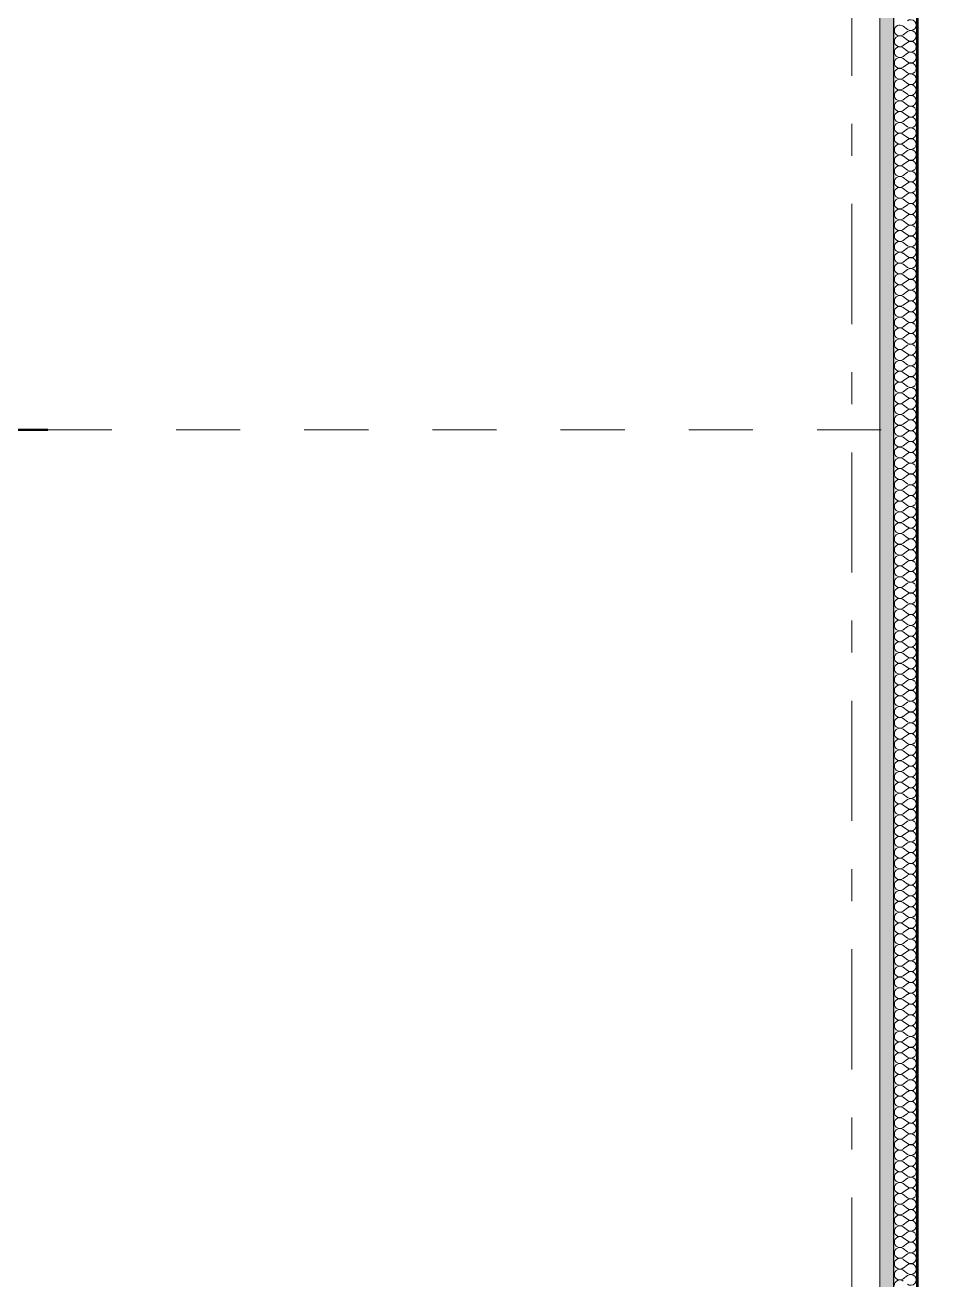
# Model space of a CAD drawing. Header units: millimetres. Extents: x -46868 to 156519, y -87156 to 18123.
# Drawn here: x 120285 to 122275, y -80477 to -77715 of the extents above; entities that cross this region are included whole.
import ezdxf
from ezdxf.enums import TextEntityAlignment as Align

# ---------------------------------------------------------------- set-up
doc = ezdxf.new("R2010")
doc.units = ezdxf.units.MM
doc.header["$MEASUREMENT"] = 0
for name, pattern in [('Dashed', [2822.222233, 1411.111116, -1411.111116]), ('Double Dashed', [546.805537, 264.583325, -105.833328, 70.555556, -105.833328]), ('Wipeout_Contour', [1000, 0, -1000])]:
    doc.linetypes.add(name, pattern=pattern)
for name, color, linetype, lineweight, true_color in [('0_Pen_No__105', 7, 'Continuous', 15, 0xa6a6a6), ('0_Pen_No__25', 7, 'Continuous', 50, 0x2a2a2a), ('New_A-15-MG_Structural_Grid_Phase_2_Pen_No__222', 7, 'Continuous', 13, 0x65af33), ('New_A-25-M_Wall_Int_Pen_No__107', 7, 'Continuous', 15, 0xa6a6a6), ('New_A-25-M_Wall_Int_Pen_No__81', 7, 'Continuous', 20, 0x6a6a6a)]:
    doc.layers.add(name, color=color, linetype=linetype, lineweight=lineweight, true_color=true_color)
doc.layers.add('New_A-15-MG_Structural_Grid_Phase_2', color=7, linetype='Continuous')
doc.layers.add('New_A-25-M_Wall_Int', color=7, linetype='Continuous')
for name, color, linetype, lineweight in [('New_A-25-M_Wall_Int_Pen_No__1', 7, 'Continuous', 13), ('New_A-25-M_Wall_Int_Pen_No__150', 7, 'Continuous', 0), ('New_A-25-M_Wall_Int_Pen_No__87', 8, 'Continuous', 20)]:
    doc.layers.add(name, color=color, linetype=linetype, lineweight=lineweight)
doc.styles.add('GENERATED_STYLE_1', font='')
doc.styles.get('GENERATED_STYLE_1').set_extended_font_data('Swis721 BT')

# ---------------------------------------------------------------- blocks, each defined once
blk = doc.blocks.new('*X29', base_point=(84174.4, -82656))
at = {"layer": 'New_A-25-M_Wall_Int_Pen_No__150', "linetype": 'Continuous'}
for p, q in [((122227.2, -77724.6), (122217.7, -77717.5)), ((122227.2, -77729.4), (122217.7, -77736.5)), ((122227.2, -77748.4), (122217.7, -77741.3)), ((122227.2, -77753.2), (122217.7, -77760.3)), ((122227.2, -77772.3), (122217.7, -77765.1)), ((122227.2, -77777), (122217.7, -77784.2)), ((122227.2, -77796.1), (122217.7, -77788.9)), ((122227.2, -77800.8), (122217.7, -77808)), ((122227.2, -77819.9), (122217.7, -77812.7)), ((122227.2, -77824.6), (122217.7, -77831.8)), ((122227.2, -77843.7), (122217.7, -77836.5)), ((122227.2, -77848.5), (122217.7, -77855.6)), ((122227.2, -77867.5), (122217.7, -77860.4)), ((122227.2, -77872.3), (122217.7, -77879.4)), ((122227.2, -77891.3), (122217.7, -77884.2)), ((122227.2, -77896.1), (122217.7, -77903.2)), ((122227.2, -77915.1), (122217.7, -77908)), ((122227.2, -77919.9), (122217.7, -77927)), ((122227.2, -77938.9), (122217.7, -77931.8)), ((122227.2, -77943.7), (122217.7, -77950.8)), ((122227.2, -77962.7), (122217.7, -77955.6)), ((122227.2, -77967.5), (122217.7, -77974.7)), ((122227.2, -77986.6), (122217.7, -77979.4)), ((122227.2, -77991.3), (122217.7, -77998.5)), ((122227.2, -78010.4), (122217.7, -78003.2)), ((122227.2, -78015.1), (122217.7, -78022.3)), ((122227.2, -78034.2), (122217.7, -78027)), ((122227.2, -78038.9), (122217.7, -78046.1)), ((122227.2, -78058), (122217.7, -78050.9)), ((122227.2, -78062.8), (122217.7, -78069.9)), ((122227.2, -78081.8), (122217.7, -78074.7)), ((122227.2, -78086.6), (122217.7, -78093.7)), ((122227.2, -78105.6), (122217.7, -78098.5)), ((122227.2, -78110.4), (122217.7, -78117.5)), ((122227.2, -78129.4), (122217.7, -78122.3)), ((122227.2, -78134.2), (122217.7, -78141.3)), ((122227.2, -78153.2), (122217.7, -78146.1)), ((122227.2, -78158), (122217.7, -78165.1)), ((122227.2, -78177.1), (122217.7, -78169.9)), ((122227.2, -78181.8), (122217.7, -78189)), ((122227.2, -78200.9), (122217.7, -78193.7)), ((122227.2, -78205.6), (122217.7, -78212.8)), ((122227.2, -78224.7), (122217.7, -78217.5)), ((122227.2, -78229.4), (122217.7, -78236.6)), ((122227.2, -78248.5), (122217.7, -78241.3)), ((122227.2, -78253.3), (122217.7, -78260.4)), ((122227.2, -78272.3), (122217.7, -78265.2)), ((122227.2, -78277.1), (122217.7, -78284.2)), ((122227.2, -78296.1), (122217.7, -78289)), ((122227.2, -78300.9), (122217.7, -78308)), ((122227.2, -78319.9), (122217.7, -78312.8)), ((122227.2, -78324.7), (122217.7, -78331.8)), ((122227.2, -78343.7), (122217.7, -78336.6)), ((122227.2, -78348.5), (122217.7, -78355.6)), ((122227.2, -78367.5), (122217.7, -78360.4)), ((122227.2, -78372.3), (122217.7, -78379.5)), ((122227.2, -78391.4), (122217.7, -78384.2)), ((122227.2, -78396.1), (122217.7, -78403.3)), ((122227.2, -78415.2), (122217.7, -78408)), ((122227.2, -78419.9), (122217.7, -78427.1)), ((122227.2, -78439), (122217.7, -78431.8)), ((122227.2, -78443.7), (122217.7, -78450.9)), ((122227.2, -78462.8), (122217.7, -78455.6)), ((122227.2, -78467.6), (122217.7, -78474.7)), ((122227.2, -78486.6), (122217.7, -78479.5)), ((122227.2, -78491.4), (122217.7, -78498.5)), ((122227.2, -78510.4), (122217.7, -78503.3)), ((122227.2, -78515.2), (122217.7, -78522.3)), ((122227.2, -78534.2), (122217.7, -78527.1)), ((122227.2, -78539), (122217.7, -78546.1)), ((122227.2, -78558), (122217.7, -78550.9)), ((122227.2, -78562.8), (122217.7, -78569.9)), ((122227.2, -78581.9), (122217.7, -78574.7)), ((122227.2, -78586.6), (122217.7, -78593.8)), ((122227.2, -78605.7), (122217.7, -78598.5)), ((122227.2, -78610.4), (122217.7, -78617.6)), ((122227.2, -78629.5), (122217.7, -78622.3)), ((122227.2, -78634.2), (122217.7, -78641.4)), ((122227.2, -78653.3), (122217.7, -78646.1)), ((122227.2, -78658), (122217.7, -78665.2)), ((122227.2, -78677.1), (122217.7, -78670)), ((122227.2, -78681.9), (122217.7, -78689)), ((122227.2, -78700.9), (122217.7, -78693.8)), ((122227.2, -78705.7), (122217.7, -78712.8)), ((122227.2, -78724.7), (122217.7, -78717.6)), ((122227.2, -78729.5), (122217.7, -78736.6)), ((122227.2, -78748.5), (122217.7, -78741.4)), ((122227.2, -78753.3), (122217.7, -78760.4)), ((122227.2, -78772.3), (122217.7, -78765.2)), ((122227.2, -78777.1), (122217.7, -78784.3)), ((122227.2, -78796.2), (122217.7, -78789)), ((122227.2, -78800.9), (122217.7, -78808.1)), ((122227.2, -78820), (122217.7, -78812.8)), ((122227.2, -78824.7), (122217.7, -78831.9)), ((122227.2, -78843.8), (122217.7, -78836.6)), ((122227.2, -78848.5), (122217.7, -78855.7)), ((122227.2, -78867.6), (122217.7, -78860.4)), ((122227.2, -78872.4), (122217.7, -78879.5)), ((122227.2, -78891.4), (122217.7, -78884.3)), ((122227.2, -78896.2), (122217.7, -78903.3)), ((122227.2, -78915.2), (122217.7, -78908.1)), ((122227.2, -78920), (122217.7, -78927.1)), ((122227.2, -78939), (122217.7, -78931.9)), ((122227.2, -78943.8), (122217.7, -78950.9)), ((122227.2, -78962.8), (122217.7, -78955.7)), ((122227.2, -78967.6), (122217.7, -78974.7)), ((122227.2, -78986.7), (122217.7, -78979.5)), ((122227.2, -78991.4), (122217.7, -78998.6)), ((122227.2, -79010.5), (122217.7, -79003.3)), ((122227.2, -79015.2), (122217.7, -79022.4)), ((122227.2, -79034.3), (122217.7, -79027.1)), ((122227.2, -79039), (122217.7, -79046.2)), ((122227.2, -79058.1), (122217.7, -79050.9)), ((122227.2, -79062.8), (122217.7, -79070)), ((122227.2, -79081.9), (122217.7, -79074.8)), ((122227.2, -79086.7), (122217.7, -79093.8)), ((122227.2, -79105.7), (122217.7, -79098.6)), ((122227.2, -79110.5), (122217.7, -79117.6)), ((122227.2, -79129.5), (122217.7, -79122.4)), ((122227.2, -79134.3), (122217.7, -79141.4)), ((122227.2, -79153.3), (122217.7, -79146.2)), ((122227.2, -79158.1), (122217.7, -79165.2)), ((122227.2, -79177.1), (122217.7, -79170)), ((122227.2, -79181.9), (122217.7, -79189.1)), ((122227.2, -79201), (122217.7, -79193.8)), ((122227.2, -79205.7), (122217.7, -79212.9)), ((122227.2, -79224.8), (122217.7, -79217.6)), ((122227.2, -79229.5), (122217.7, -79236.7)), ((122227.2, -79248.6), (122217.7, -79241.4)), ((122227.2, -79253.3), (122217.7, -79260.5)), ((122227.2, -79272.4), (122217.7, -79265.2)), ((122227.2, -79277.2), (122217.7, -79284.3)), ((122227.2, -79296.2), (122217.7, -79289.1)), ((122227.2, -79301), (122217.7, -79308.1)), ((122227.2, -79320), (122217.7, -79312.9)), ((122227.2, -79324.8), (122217.7, -79331.9)), ((122227.2, -79343.8), (122217.7, -79336.7)), ((122227.2, -79348.6), (122217.7, -79355.7)), ((122227.2, -79367.6), (122217.7, -79360.5)), ((122227.2, -79372.4), (122217.7, -79379.5)), ((122227.2, -79391.5), (122217.7, -79384.3)), ((122227.2, -79396.2), (122217.7, -79403.4)), ((122227.2, -79415.3), (122217.7, -79408.1)), ((122227.2, -79420), (122217.7, -79427.2)), ((122227.2, -79439.1), (122217.7, -79431.9)), ((122227.2, -79443.8), (122217.7, -79451)), ((122227.2, -79462.9), (122217.7, -79455.7)), ((122227.2, -79467.6), (122217.7, -79474.8)), ((122227.2, -79486.7), (122217.7, -79479.6)), ((122227.2, -79491.5), (122217.7, -79498.6)), ((122227.2, -79510.5), (122217.7, -79503.4)), ((122227.2, -79515.3), (122217.7, -79522.4)), ((122227.2, -79534.3), (122217.7, -79527.2)), ((122227.2, -79539.1), (122217.7, -79546.2)), ((122227.2, -79558.1), (122217.7, -79551)), ((122227.2, -79562.9), (122217.7, -79570)), ((122227.2, -79581.9), (122217.7, -79574.8)), ((122227.2, -79586.7), (122217.7, -79593.9)), ((122227.2, -79605.8), (122217.7, -79598.6)), ((122227.2, -79610.5), (122217.7, -79617.7)), ((122227.2, -79629.6), (122217.7, -79622.4)), ((122227.2, -79634.3), (122217.7, -79641.5)), ((122227.2, -79653.4), (122217.7, -79646.2)), ((122227.2, -79658.1), (122217.7, -79665.3)), ((122227.2, -79677.2), (122217.7, -79670)), ((122227.2, -79682), (122217.7, -79689.1)), ((122227.2, -79701), (122217.7, -79693.9)), ((122227.2, -79705.8), (122217.7, -79712.9)), ((122227.2, -79724.8), (122217.7, -79717.7)), ((122227.2, -79729.6), (122217.7, -79736.7)), ((122227.2, -79748.6), (122217.7, -79741.5)), ((122227.2, -79753.4), (122217.7, -79760.5)), ((122227.2, -79772.4), (122217.7, -79765.3)), ((122227.2, -79777.2), (122217.7, -79784.3)), ((122227.2, -79796.2), (122217.7, -79789.1)), ((122227.2, -79801), (122217.7, -79808.2)), ((122227.2, -79820.1), (122217.7, -79812.9)), ((122227.2, -79824.8), (122217.7, -79832)), ((122227.2, -79843.9), (122217.7, -79836.7)), ((122227.2, -79848.6), (122217.7, -79855.8)), ((122227.2, -79867.7), (122217.7, -79860.5)), ((122227.2, -79872.4), (122217.7, -79879.6)), ((122227.2, -79891.5), (122217.7, -79884.4)), ((122227.2, -79896.3), (122217.7, -79903.4)), ((122227.2, -79915.3), (122217.7, -79908.2)), ((122227.2, -79920.1), (122217.7, -79927.2)), ((122227.2, -79939.1), (122217.7, -79932)), ((122227.2, -79943.9), (122217.7, -79951)), ((122227.2, -79962.9), (122217.7, -79955.8)), ((122227.2, -79967.7), (122217.7, -79974.8)), ((122227.2, -79986.7), (122217.7, -79979.6)), ((122227.2, -79991.5), (122217.7, -79998.6)), ((122227.2, -80010.6), (122217.7, -80003.4)), ((122227.2, -80015.3), (122217.7, -80022.5)), ((122227.2, -80034.4), (122217.7, -80027.2)), ((122227.2, -80039.1), (122217.7, -80046.3)), ((122227.2, -80058.2), (122217.7, -80051)), ((122227.2, -80062.9), (122217.7, -80070.1)), ((122227.2, -80082), (122217.7, -80074.8)), ((122227.2, -80086.8), (122217.7, -80093.9)), ((122227.2, -80105.8), (122217.7, -80098.7)), ((122227.2, -80110.6), (122217.7, -80117.7)), ((122227.2, -80129.6), (122217.7, -80122.5)), ((122227.2, -80134.4), (122217.7, -80141.5)), ((122227.2, -80153.4), (122217.7, -80146.3)), ((122227.2, -80158.2), (122217.7, -80165.3)), ((122227.2, -80177.2), (122217.7, -80170.1)), ((122227.2, -80182), (122217.7, -80189.1)), ((122227.2, -80201), (122217.7, -80193.9)), ((122227.2, -80205.8), (122217.7, -80213)), ((122227.2, -80224.9), (122217.7, -80217.7)), ((122227.2, -80229.6), (122217.7, -80236.8)), ((122227.2, -80248.7), (122217.7, -80241.5)), ((122227.2, -80253.4), (122217.7, -80260.6)), ((122227.2, -80272.5), (122217.7, -80265.3)), ((122227.2, -80277.2), (122217.7, -80284.4)), ((122227.2, -80296.3), (122217.7, -80289.2)), ((122227.2, -80301.1), (122217.7, -80308.2)), ((122227.2, -80320.1), (122217.7, -80313)), ((122227.2, -80324.9), (122217.7, -80332)), ((122227.2, -80343.9), (122217.7, -80336.8)), ((122227.2, -80348.7), (122217.7, -80355.8)), ((122227.2, -80367.7), (122217.7, -80360.6)), ((122227.2, -80372.5), (122217.7, -80379.6)), ((122227.2, -80391.5), (122217.7, -80384.4)), ((122227.2, -80396.3), (122217.7, -80403.4)), ((122227.2, -80415.4), (122217.7, -80408.2)), ((122227.2, -80420.1), (122217.7, -80427.3)), ((122227.2, -80439.2), (122217.7, -80432)), ((122227.2, -80443.9), (122217.7, -80451.1)), ((122227.2, -80463), (122217.7, -80455.8)), ((122227.2, -80467.7), (122217.7, -80474.9))]:
    blk.add_line(p, q, dxfattribs=at)
for centre, start, end in [((122210.5, -77727), 53.1301, 180), ((122210.5, -77727), 180, 306.8699), ((122234.4, -77715.1), 233.1301, 126.8699), ((122234.4, -77738.9), 233.1301, 126.8699), ((122210.5, -77750.8), 53.1301, 180), ((122210.5, -77750.8), 180, 306.8699), ((122234.4, -77762.7), 233.1301, 126.8699), ((122210.5, -77774.6), 53.1301, 180), ((122210.5, -77774.6), 180, 306.8699), ((122234.4, -77786.5), 233.1301, 126.8699), ((122210.5, -77798.4), 53.1301, 180), ((122210.5, -77798.4), 180, 306.8699), ((122234.4, -77810.4), 233.1301, 126.8699), ((122210.5, -77822.3), 53.1301, 180), ((122210.5, -77822.3), 180, 306.8699), ((122210.5, -77846.1), 53.1301, 180), ((122234.4, -77834.2), 233.1301, 126.8699), ((122210.5, -77846.1), 180, 306.8699), ((122210.5, -77869.9), 53.1301, 180), ((122234.4, -77858), 233.1301, 126.8699), ((122210.5, -77869.9), 180, 306.8699), ((122210.5, -77893.7), 53.1301, 180), ((122234.4, -77881.8), 233.1301, 126.8699), ((122210.5, -77893.7), 180, 306.8699), ((122210.5, -77917.5), 53.1301, 180), ((122210.5, -77917.5), 180, 306.8699), ((122234.4, -77905.6), 233.1301, 126.8699), ((122234.4, -77929.4), 233.1301, 126.8699), ((122210.5, -77941.3), 53.1301, 180), ((122210.5, -77941.3), 180, 306.8699), ((122234.4, -77953.2), 233.1301, 126.8699), ((122210.5, -77965.1), 53.1301, 180), ((122210.5, -77965.1), 180, 306.8699), ((122234.4, -77977), 233.1301, 126.8699), ((122210.5, -77988.9), 53.1301, 180), ((122210.5, -77988.9), 180, 306.8699), ((122210.5, -78012.8), 53.1301, 180), ((122234.4, -78000.8), 233.1301, 126.8699), ((122210.5, -78012.8), 180, 306.8699), ((122210.5, -78036.6), 53.1301, 180), ((122234.4, -78024.7), 233.1301, 126.8699), ((122210.5, -78036.6), 180, 306.8699), ((122210.5, -78060.4), 53.1301, 180), ((122234.4, -78048.5), 233.1301, 126.8699), ((122210.5, -78060.4), 180, 306.8699), ((122210.5, -78084.2), 53.1301, 180), ((122210.5, -78084.2), 180, 306.8699), ((122234.4, -78072.3), 233.1301, 126.8699), ((122234.4, -78096.1), 233.1301, 126.8699), ((122210.5, -78108), 53.1301, 180), ((122210.5, -78108), 180, 306.8699), ((122234.4, -78119.9), 233.1301, 126.8699), ((122210.5, -78131.8), 53.1301, 180), ((122210.5, -78131.8), 180, 306.8699), ((122234.4, -78143.7), 233.1301, 126.8699), ((122210.5, -78155.6), 53.1301, 180), ((122210.5, -78155.6), 180, 306.8699), ((122210.5, -78179.4), 53.1301, 180), ((122234.4, -78167.5), 233.1301, 126.8699), ((122210.5, -78179.4), 180, 306.8699), ((122210.5, -78203.2), 53.1301, 180), ((122234.4, -78191.3), 233.1301, 126.8699), ((122210.5, -78203.2), 180, 306.8699), ((122210.5, -78227.1), 53.1301, 180), ((122234.4, -78215.2), 233.1301, 126.8699), ((122210.5, -78227.1), 180, 306.8699), ((122210.5, -78250.9), 53.1301, 180), ((122210.5, -78250.9), 180, 306.8699), ((122234.4, -78239), 233.1301, 126.8699), ((122234.4, -78262.8), 233.1301, 126.8699), ((122210.5, -78274.7), 53.1301, 180), ((122210.5, -78274.7), 180, 306.8699), ((122234.4, -78286.6), 233.1301, 126.8699), ((122210.5, -78298.5), 53.1301, 180), ((122210.5, -78298.5), 180, 306.8699), ((122234.4, -78310.4), 233.1301, 126.8699), ((122210.5, -78322.3), 53.1301, 180), ((122210.5, -78322.3), 180, 306.8699), ((122210.5, -78346.1), 53.1301, 180), ((122234.4, -78334.2), 233.1301, 126.8699), ((122210.5, -78346.1), 180, 306.8699), ((122210.5, -78369.9), 53.1301, 180), ((122234.4, -78358), 233.1301, 126.8699), ((122210.5, -78369.9), 180, 306.8699), ((122210.5, -78393.7), 53.1301, 180), ((122234.4, -78381.8), 233.1301, 126.8699), ((122210.5, -78393.7), 180, 306.8699), ((122210.5, -78417.6), 53.1301, 180), ((122210.5, -78417.6), 180, 306.8699), ((122234.4, -78405.6), 233.1301, 126.8699), ((122234.4, -78429.5), 233.1301, 126.8699), ((122210.5, -78441.4), 53.1301, 180), ((122210.5, -78441.4), 180, 306.8699), ((122234.4, -78453.3), 233.1301, 126.8699), ((122210.5, -78465.2), 53.1301, 180), ((122210.5, -78465.2), 180, 306.8699), ((122234.4, -78477.1), 233.1301, 126.8699), ((122210.5, -78489), 53.1301, 180), ((122210.5, -78489), 180, 306.8699), ((122234.4, -78500.9), 233.1301, 126.8699), ((122210.5, -78512.8), 53.1301, 180), ((122210.5, -78512.8), 180, 306.8699), ((122210.5, -78536.6), 53.1301, 180), ((122234.4, -78524.7), 233.1301, 126.8699), ((122210.5, -78536.6), 180, 306.8699), ((122210.5, -78560.4), 53.1301, 180), ((122234.4, -78548.5), 233.1301, 126.8699), ((122210.5, -78560.4), 180, 306.8699), ((122210.5, -78584.2), 53.1301, 180), ((122234.4, -78572.3), 233.1301, 126.8699), ((122210.5, -78584.2), 180, 306.8699), ((122210.5, -78608), 53.1301, 180), ((122210.5, -78608), 180, 306.8699), ((122234.4, -78596.1), 233.1301, 126.8699), ((122234.4, -78620), 233.1301, 126.8699), ((122210.5, -78631.9), 53.1301, 180), ((122210.5, -78631.9), 180, 306.8699), ((122234.4, -78643.8), 233.1301, 126.8699), ((122210.5, -78655.7), 53.1301, 180), ((122210.5, -78655.7), 180, 306.8699), ((122234.4, -78667.6), 233.1301, 126.8699), ((122210.5, -78679.5), 53.1301, 180), ((122210.5, -78679.5), 180, 306.8699), ((122210.5, -78703.3), 53.1301, 180), ((122234.4, -78691.4), 233.1301, 126.8699), ((122210.5, -78703.3), 180, 306.8699), ((122210.5, -78727.1), 53.1301, 180), ((122234.4, -78715.2), 233.1301, 126.8699), ((122210.5, -78727.1), 180, 306.8699), ((122210.5, -78750.9), 53.1301, 180), ((122234.4, -78739), 233.1301, 126.8699), ((122210.5, -78750.9), 180, 306.8699), ((122210.5, -78774.7), 53.1301, 180), ((122210.5, -78774.7), 180, 306.8699), ((122234.4, -78762.8), 233.1301, 126.8699), ((122234.4, -78786.6), 233.1301, 126.8699), ((122210.5, -78798.5), 53.1301, 180), ((122210.5, -78798.5), 180, 306.8699), ((122234.4, -78810.4), 233.1301, 126.8699), ((122210.5, -78822.4), 53.1301, 180), ((122210.5, -78822.4), 180, 306.8699), ((122234.4, -78834.3), 233.1301, 126.8699), ((122210.5, -78846.2), 53.1301, 180), ((122210.5, -78846.2), 180, 306.8699), ((122210.5, -78870), 53.1301, 180), ((122234.4, -78858.1), 233.1301, 126.8699), ((122210.5, -78870), 180, 306.8699), ((122210.5, -78893.8), 53.1301, 180), ((122234.4, -78881.9), 233.1301, 126.8699), ((122210.5, -78893.8), 180, 306.8699), ((122210.5, -78917.6), 53.1301, 180), ((122234.4, -78905.7), 233.1301, 126.8699), ((122210.5, -78917.6), 180, 306.8699), ((122210.5, -78941.4), 53.1301, 180), ((122210.5, -78941.4), 180, 306.8699), ((122234.4, -78929.5), 233.1301, 126.8699), ((122234.4, -78953.3), 233.1301, 126.8699), ((122210.5, -78965.2), 53.1301, 180), ((122210.5, -78965.2), 180, 306.8699), ((122234.4, -78977.1), 233.1301, 126.8699), ((122210.5, -78989), 53.1301, 180), ((122210.5, -78989), 180, 306.8699), ((122234.4, -79000.9), 233.1301, 126.8699), ((122210.5, -79012.8), 53.1301, 180), ((122210.5, -79012.8), 180, 306.8699), ((122210.5, -79036.7), 53.1301, 180), ((122234.4, -79024.7), 233.1301, 126.8699), ((122210.5, -79036.7), 180, 306.8699), ((122210.5, -79060.5), 53.1301, 180), ((122234.4, -79048.6), 233.1301, 126.8699), ((122210.5, -79060.5), 180, 306.8699), ((122210.5, -79084.3), 53.1301, 180), ((122234.4, -79072.4), 233.1301, 126.8699), ((122210.5, -79084.3), 180, 306.8699), ((122210.5, -79108.1), 53.1301, 180), ((122210.5, -79108.1), 180, 306.8699), ((122234.4, -79096.2), 233.1301, 126.8699), ((122234.4, -79120), 233.1301, 126.8699), ((122210.5, -79131.9), 53.1301, 180), ((122210.5, -79131.9), 180, 306.8699), ((122234.4, -79143.8), 233.1301, 126.8699), ((122210.5, -79155.7), 53.1301, 180), ((122210.5, -79155.7), 180, 306.8699), ((122234.4, -79167.6), 233.1301, 126.8699), ((122210.5, -79179.5), 53.1301, 180), ((122210.5, -79179.5), 180, 306.8699), ((122234.4, -79191.4), 233.1301, 126.8699), ((122210.5, -79203.3), 53.1301, 180), ((122210.5, -79203.3), 180, 306.8699), ((122210.5, -79227.1), 53.1301, 180), ((122234.4, -79215.2), 233.1301, 126.8699), ((122210.5, -79227.1), 180, 306.8699), ((122210.5, -79251), 53.1301, 180), ((122234.4, -79239.1), 233.1301, 126.8699), ((122210.5, -79251), 180, 306.8699), ((122210.5, -79274.8), 53.1301, 180), ((122234.4, -79262.9), 233.1301, 126.8699), ((122210.5, -79274.8), 180, 306.8699), ((122210.5, -79298.6), 53.1301, 180), ((122210.5, -79298.6), 180, 306.8699), ((122234.4, -79286.7), 233.1301, 126.8699), ((122234.4, -79310.5), 233.1301, 126.8699), ((122210.5, -79322.4), 53.1301, 180), ((122210.5, -79322.4), 180, 306.8699), ((122234.4, -79334.3), 233.1301, 126.8699), ((122210.5, -79346.2), 53.1301, 180), ((122210.5, -79346.2), 180, 306.8699), ((122234.4, -79358.1), 233.1301, 126.8699), ((122210.5, -79370), 53.1301, 180), ((122210.5, -79370), 180, 306.8699), ((122210.5, -79393.8), 53.1301, 180), ((122234.4, -79381.9), 233.1301, 126.8699), ((122210.5, -79393.8), 180, 306.8699), ((122210.5, -79417.6), 53.1301, 180), ((122234.4, -79405.7), 233.1301, 126.8699), ((122210.5, -79417.6), 180, 306.8699), ((122210.5, -79441.5), 53.1301, 180), ((122234.4, -79429.5), 233.1301, 126.8699), ((122210.5, -79441.5), 180, 306.8699), ((122210.5, -79465.3), 53.1301, 180), ((122210.5, -79465.3), 180, 306.8699), ((122234.4, -79453.4), 233.1301, 126.8699), ((122234.4, -79477.2), 233.1301, 126.8699), ((122210.5, -79489.1), 53.1301, 180), ((122210.5, -79489.1), 180, 306.8699), ((122234.4, -79501), 233.1301, 126.8699), ((122210.5, -79512.9), 53.1301, 180), ((122210.5, -79512.9), 180, 306.8699), ((122234.4, -79524.8), 233.1301, 126.8699), ((122210.5, -79536.7), 53.1301, 180), ((122210.5, -79536.7), 180, 306.8699), ((122210.5, -79560.5), 53.1301, 180), ((122234.4, -79548.6), 233.1301, 126.8699), ((122210.5, -79560.5), 180, 306.8699), ((122210.5, -79584.3), 53.1301, 180), ((122234.4, -79572.4), 233.1301, 126.8699), ((122210.5, -79584.3), 180, 306.8699), ((122210.5, -79608.1), 53.1301, 180), ((122234.4, -79596.2), 233.1301, 126.8699), ((122210.5, -79608.1), 180, 306.8699), ((122210.5, -79631.9), 53.1301, 180), ((122210.5, -79631.9), 180, 306.8699), ((122234.4, -79620), 233.1301, 126.8699), ((122234.4, -79643.9), 233.1301, 126.8699), ((122210.5, -79655.8), 53.1301, 180), ((122210.5, -79655.8), 180, 306.8699), ((122234.4, -79667.7), 233.1301, 126.8699), ((122210.5, -79679.6), 53.1301, 180), ((122210.5, -79679.6), 180, 306.8699), ((122234.4, -79691.5), 233.1301, 126.8699), ((122210.5, -79703.4), 53.1301, 180), ((122210.5, -79703.4), 180, 306.8699), ((122210.5, -79727.2), 53.1301, 180), ((122234.4, -79715.3), 233.1301, 126.8699), ((122210.5, -79727.2), 180, 306.8699), ((122210.5, -79751), 53.1301, 180), ((122234.4, -79739.1), 233.1301, 126.8699), ((122210.5, -79751), 180, 306.8699), ((122210.5, -79774.8), 53.1301, 180), ((122234.4, -79762.9), 233.1301, 126.8699), ((122210.5, -79774.8), 180, 306.8699), ((122210.5, -79798.6), 53.1301, 180), ((122210.5, -79798.6), 180, 306.8699), ((122234.4, -79786.7), 233.1301, 126.8699), ((122234.4, -79810.5), 233.1301, 126.8699), ((122210.5, -79822.4), 53.1301, 180), ((122210.5, -79822.4), 180, 306.8699), ((122234.4, -79834.3), 233.1301, 126.8699), ((122210.5, -79846.3), 53.1301, 180), ((122210.5, -79846.3), 180, 306.8699), ((122234.4, -79858.2), 233.1301, 126.8699), ((122210.5, -79870.1), 53.1301, 180), ((122210.5, -79870.1), 180, 306.8699), ((122234.4, -79882), 233.1301, 126.8699), ((122210.5, -79893.9), 53.1301, 180), ((122210.5, -79893.9), 180, 306.8699), ((122210.5, -79917.7), 53.1301, 180), ((122234.4, -79905.8), 233.1301, 126.8699), ((122210.5, -79917.7), 180, 306.8699), ((122210.5, -79941.5), 53.1301, 180), ((122234.4, -79929.6), 233.1301, 126.8699), ((122210.5, -79941.5), 180, 306.8699), ((122210.5, -79965.3), 53.1301, 180), ((122234.4, -79953.4), 233.1301, 126.8699), ((122210.5, -79965.3), 180, 306.8699), ((122210.5, -79989.1), 53.1301, 180), ((122210.5, -79989.1), 180, 306.8699), ((122234.4, -79977.2), 233.1301, 126.8699), ((122234.4, -80001), 233.1301, 126.8699), ((122210.5, -80012.9), 53.1301, 180), ((122210.5, -80012.9), 180, 306.8699), ((122234.4, -80024.8), 233.1301, 126.8699), ((122210.5, -80036.7), 53.1301, 180), ((122210.5, -80036.7), 180, 306.8699), ((122234.4, -80048.7), 233.1301, 126.8699), ((122210.5, -80060.6), 53.1301, 180), ((122210.5, -80060.6), 180, 306.8699), ((122210.5, -80084.4), 53.1301, 180), ((122234.4, -80072.5), 233.1301, 126.8699), ((122210.5, -80084.4), 180, 306.8699), ((122210.5, -80108.2), 53.1301, 180), ((122234.4, -80096.3), 233.1301, 126.8699), ((122210.5, -80108.2), 180, 306.8699), ((122210.5, -80132), 53.1301, 180), ((122234.4, -80120.1), 233.1301, 126.8699), ((122210.5, -80132), 180, 306.8699), ((122210.5, -80155.8), 53.1301, 180), ((122210.5, -80155.8), 180, 306.8699), ((122234.4, -80143.9), 233.1301, 126.8699), ((122234.4, -80167.7), 233.1301, 126.8699), ((122210.5, -80179.6), 53.1301, 180), ((122210.5, -80179.6), 180, 306.8699), ((122234.4, -80191.5), 233.1301, 126.8699), ((122210.5, -80203.4), 53.1301, 180), ((122210.5, -80203.4), 180, 306.8699), ((122234.4, -80215.3), 233.1301, 126.8699), ((122210.5, -80227.2), 53.1301, 180), ((122210.5, -80227.2), 180, 306.8699), ((122210.5, -80251.1), 53.1301, 180), ((122234.4, -80239.1), 233.1301, 126.8699), ((122210.5, -80251.1), 180, 306.8699), ((122210.5, -80274.9), 53.1301, 180), ((122234.4, -80263), 233.1301, 126.8699), ((122210.5, -80274.9), 180, 306.8699), ((122210.5, -80298.7), 53.1301, 180), ((122234.4, -80286.8), 233.1301, 126.8699), ((122210.5, -80298.7), 180, 306.8699), ((122210.5, -80322.5), 53.1301, 180), ((122210.5, -80322.5), 180, 306.8699), ((122234.4, -80310.6), 233.1301, 126.8699), ((122234.4, -80334.4), 233.1301, 126.8699), ((122210.5, -80346.3), 53.1301, 180), ((122210.5, -80346.3), 180, 306.8699), ((122234.4, -80358.2), 233.1301, 126.8699), ((122210.5, -80370.1), 53.1301, 180), ((122210.5, -80370.1), 180, 306.8699), ((122234.4, -80382), 233.1301, 126.8699), ((122210.5, -80393.9), 53.1301, 180), ((122210.5, -80393.9), 180, 306.8699), ((122210.5, -80417.7), 53.1301, 180), ((122234.4, -80405.8), 233.1301, 126.8699), ((122210.5, -80417.7), 180, 306.8699), ((122210.5, -80441.5), 53.1301, 180), ((122234.4, -80429.6), 233.1301, 126.8699), ((122210.5, -80441.5), 180, 306.8699), ((122210.5, -80465.4), 53.1301, 180), ((122234.4, -80453.5), 233.1301, 126.8699), ((122210.5, -80465.4), 180, 306.8699), ((122210.5, -80489.2), 53.1301, 180), ((122234.4, -80477.3), 233.1301, 126.8699)]:
    blk.add_arc(centre, 11.9, start, end, dxfattribs=at)
blk = doc.blocks.new('Section Elem_3_1', base_point=(84174.4, -82656))
at = {"color": 254, "linetype": 'Wipeout_Contour', "lineweight": 0, "ltscale": 1709175.96937668}
blk.add_wipeout([(122248.5, -70688), (122248.5, -82656), (122250.6, -82656), (122250.6, -71358.6), (122248.7, -71358.6), (122248.7, -71347.7), (122250.4, -71347.7), (122250.4, -70966.9), (122248.7, -70966.9), (122248.7, -70956), (122250.6, -70956), (122250.6, -70688)], dxfattribs=at).dxf.layer = 'New_A-25-M_Wall_Int'
at = {"color": 254, "linetype": 'Wipeout_Contour', "lineweight": 0, "ltscale": 577937.175858}
blk.add_wipeout([(122162.3, -71358.6), (122155, -71358.6), (122155, -82656), (122162.3, -82656)], dxfattribs=at).dxf.layer = 'New_A-25-M_Wall_Int'
at = {"layer": 'New_A-25-M_Wall_Int_Pen_No__81', "linetype": 'Continuous', "lineweight": 0, "true_color": 0x353535}
blk.add_hatch(color=250, dxfattribs=at).paths.add_polyline_path([(122247.5, -70688), (122247.5, -82656), (122248.5, -82656), (122248.5, -70688)])
at = {"color": 254, "linetype": 'Wipeout_Contour', "lineweight": 0, "ltscale": 577956.501977}
blk.add_wipeout([(122162.3, -71358.6), (122162.3, -82656), (122166.4, -82656), (122166.4, -71358.6)], dxfattribs=at).dxf.layer = 'New_A-25-M_Wall_Int'
at = {"layer": 'New_A-25-M_Wall_Int_Pen_No__107', "linetype": 'Continuous'}
blk.add_hatch(color=256, dxfattribs=at).paths.add_polyline_path([(122166.4, -70688), (122166.4, -82656), (122181.4, -82656), (122181.4, -70688)])
at = {"layer": 'New_A-25-M_Wall_Int_Pen_No__1', "linetype": 'Continuous'}
blk.add_line((122166.4, -70688), (122166.4, -82656), dxfattribs=at)
at = {"color": 254, "linetype": 'Wipeout_Contour', "lineweight": 0, "ltscale": 577479.152142}
blk.add_wipeout([(122247.5, -70688), (122197.4, -70688), (122197.4, -82656), (122247.5, -82656)], dxfattribs=at).dxf.layer = 'New_A-25-M_Wall_Int'
at = {"layer": 'New_A-25-M_Wall_Int_Pen_No__107', "linetype": 'Continuous'}
blk.add_hatch(color=256, dxfattribs=at).paths.add_polyline_path([(122196.4, -70688), (122181.4, -70688), (122181.4, -82656), (122196.4, -82656)])
at = {"layer": 'New_A-25-M_Wall_Int_Pen_No__81', "linetype": 'Continuous', "lineweight": 0, "true_color": 0x353535}
blk.add_hatch(color=250, dxfattribs=at).paths.add_polyline_path([(122197.4, -70688), (122196.4, -70688), (122196.4, -82656), (122197.4, -82656)])
at = {"layer": 'New_A-25-M_Wall_Int_Pen_No__1', "linetype": 'Continuous'}
for p, q in [((122196.4, -70688), (122196.4, -82656)), ((122197.4, -70688), (122197.4, -82656)), ((122247.5, -70688), (122247.5, -82656)), ((122248.5, -70688), (122248.5, -82656))]:
    blk.add_line(p, q, dxfattribs=at)
at = {"layer": 'New_A-25-M_Wall_Int_Pen_No__87', "linetype": 'Continuous'}
blk.add_line((122250.6, -71358.6), (122250.6, -82656), dxfattribs=at)
at = {"layer": 'New_A-25-M_Wall_Int', "lineweight": 0}
blk.add_blockref('*X29', (84174.4, -82656), dxfattribs=at)
blk = doc.blocks.new('Standard grid marker[4]_1', base_point=(122104.6, -61251.4))
at = {"layer": 'New_A-15-MG_Structural_Grid_Phase_2_Pen_No__222', "linetype": 'Double Dashed'}
blk.add_line((122104.6, -62251.4), (122104.6, -85656), dxfattribs=at)
at = {"layer": 'New_A-15-MG_Structural_Grid_Phase_2_Pen_No__222', "style": 'GENERATED_STYLE_1'}
for tag, p in [('AC_MarkerText_1_0', (122104.6, -60984.4)), ('AC_MarkerText_1_1', (122104.6, -86889))]:
    blk.add_attdef(tag, text='', height=175, rotation=360, dxfattribs=at).set_placement(p, align=Align.MIDDLE_CENTER)
blk = doc.blocks.new('S-21 Building Section_STORY_MARKER', base_point=(84174.4, -82656))
at = {"layer": '0_Pen_No__105', "linetype": 'Dashed', "ltscale": 0.1}
blk.add_line((120335, -78606), (144760.3, -78606), dxfattribs=at)
at = {"layer": '0_Pen_No__25', "linetype": 'Continuous'}
blk.add_line((120335, -78606), (120235, -78606), dxfattribs=at)

msp = doc.modelspace()

# ---------------------------------------------------------------- block references
at = {"layer": 'New_A-25-M_Wall_Int', "lineweight": 0}
msp.add_blockref('Section Elem_3_1', (84174.4, -82656), dxfattribs=at)

# ---------------------------------------------------------------- next in the draw order: block references
at = {"layer": 'New_A-15-MG_Structural_Grid_Phase_2', "color": 8, "linetype": 'Continuous', "lineweight": 15}
msp.add_blockref('Standard grid marker[4]_1', (122104.6, -61251.4), dxfattribs=at)

# ---------------------------------------------------------------- next in the draw order: block references
at = {"linetype": 'Continuous', "lineweight": 0}
msp.add_blockref('S-21 Building Section_STORY_MARKER', (84174.4, -82656), dxfattribs=at)

doc.saveas('drawing.dxf')
